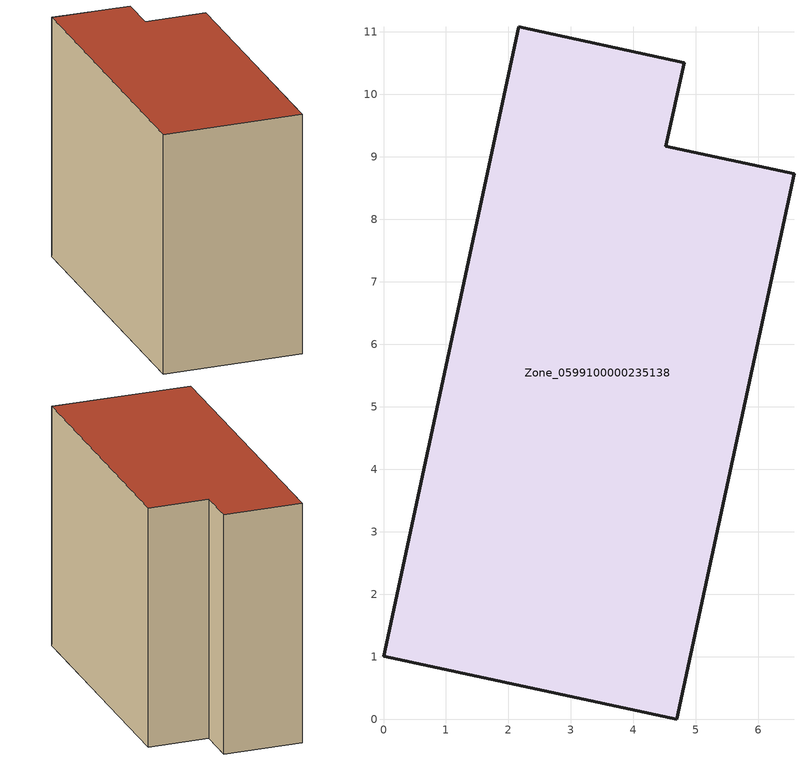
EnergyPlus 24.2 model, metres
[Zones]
Zone_0599100000235138
 floor ground (C_G): 0,1.01 2.16,11.08 4.81,10.51 4.52,9.17 6.57,8.73 4.69,0 z0
 wall outside (C_F): 2.16,11.08 0,1.01 4.69,0 6.57,8.73 4.52,9.17 4.81,10.51 2.16,11.08 z0:8.41
 roof outside (C_R): 0,1.01 4.69,0 6.57,8.73 4.52,9.17 4.81,10.51 2.16,11.08 z8.41
[BUILDING]
Pand.0599100000235138: North Axis=0; Terrain=City; Loads Convergence Tolerance Value=0.04; Temperature Convergence Tolerance Value=0.4; Solar Distribution=FullExterior; Maximum Number of Warmup Days=25; Minimum Number of Warmup Days=1
[Site:Location]
Rotterdam.The.Hague.AP_ZH_NLD Design_Conditions: Latitude=51.96; Longitude=4.45; Time Zone=1; Elevation=-4.5
[SITE:GROUNDTEMPERATURE:BUILDINGSURFACE]
18, 18, 18, 18, 18, 18, 18, 18, 18, 18, 18, 18
[MATERIAL] Thermal Absorptance=0.9; Solar Absorptance=0.7; Visible Absorptance=0.7
Name | Roughness | Thickness | Conductivity | Density | Specific Heat
G.TI.1975-1991 | MediumSmooth | 0.15 | 0.288461 | 540 | 1210
F.TI.1975-1991 | Rough | 0.3 | 0.230769 | 1920 | 840
R.TI.1975-1991 | MediumRough | 0.2 | 0.153846 | 1500 | 1000
[CONSTRUCTION]
C_G: G.TI.1975-1991
C_F: F.TI.1975-1991
C_R: R.TI.1975-1991
[ZONE]
Zone_0599100000235138: Type=1; Multiplier=1; Ceiling Height=Autocalculate; Volume=Autocalculate; Floor Area=autocalculate; Part of Total Floor Area=Yes
[ZONEINFILTRATION:DESIGNFLOWRATE]
Infil_Zone_0599100000235138: Zone or ZoneList or Space or SpaceList=Zone_0599100000235138; Schedule=AlwaysOn; Design Flow Rate Calculation Method=Flow/Area; Flow Rate per Floor Area=0.003; Constant Term Coefficient=1; Temperature Term Coefficient=0; Velocity Term Coefficient=0; Velocity Squared Term Coefficient=0
[HVACTEMPLATE:ZONE:IDEALLOADSAIRSYSTEM]
Zone_0599100000235138: Maximum Heating Supply Air Temperature=50; Minimum Cooling Supply Air Temperature=13; Maximum Heating Supply Air Humidity Ratio=0.0156; Minimum Cooling Supply Air Humidity Ratio=0.0077; Heating Limit=NoLimit; Cooling Limit=NoLimit; Dehumidification Control Type=ConstantSensibleHeatRatio; Cooling Sensible Heat Ratio=0.7; Dehumidification Setpoint=60; Humidification Control Type=None; Humidification Setpoint=30; Outdoor Air Method=None; Outdoor Air Flow Rate per Person=0.00944; Outdoor Air Flow Rate per Zone Floor Area=0; Outdoor Air Flow Rate per Zone=0; Demand Controlled Ventilation Type=None; Outdoor Air Economizer Type=NoEconomizer; Heat Recovery Type=None; Sensible Heat Recovery Effectiveness=0.7; Latent Heat Recovery Effectiveness=0.65
[ZONECONTROL:THERMOSTAT]
ThermostatControl_Zone_0599100000235138: Zone or ZoneList=Zone_0599100000235138; Control Type Schedule=DualSetpointControlType; Control 1=Thermostat_Zone_0599100000235138; Temperature Difference Between Cutout And Setpoint=0
[THERMOSTATSETPOINT:DUALSETPOINT]
Thermostat_Zone_0599100000235138: Heating Setpoint Temperature Schedule=HeatingSetpoint_Zone_0599100000235138; Cooling Setpoint Temperature Schedule=CoolingSetpoint_Zone_0599100000235138
[SCHEDULE:COMPACT]
HeatingSetpoint_Zone_0599100000235138: Through: 12/31, For: AllDays, Until: 24:00, 21
CoolingSetpoint_Zone_0599100000235138: Through: 12/31, For: AllDays, Until: 24:00, 24
DualSetpointControlType: Through: 12/31, For: AllDays, Until: 24:00, 4
AlwaysOn: Through: 12/31, For: AllDays, Until: 24:00, 1
